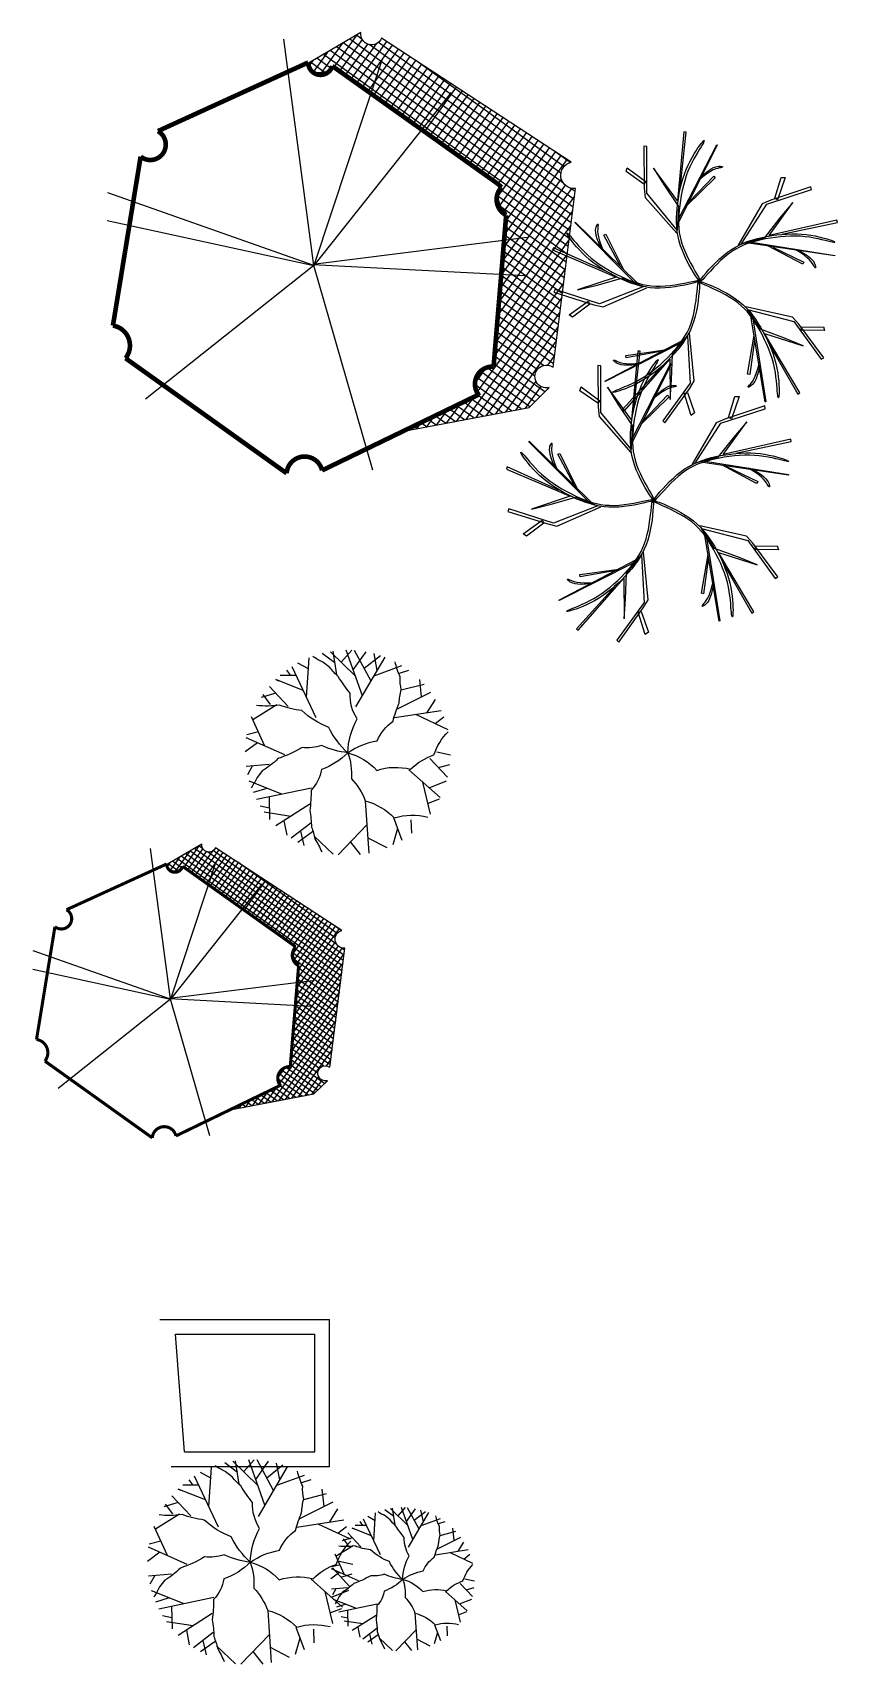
# Model space of a CAD drawing. Header units: millimetres. Extents: x 1505 to 30298, y 3796 to 25980.
# Drawn here: x 1505 to 12434, y 3796 to 25980 of the extents above; entities that cross this region are included whole.
import ezdxf

# ---------------------------------------------------------------- set-up
doc = ezdxf.new("R2010")
doc.units = ezdxf.units.MM
doc.header["$LTSCALE"] = 150
doc.header["$MEASUREMENT"] = 0
doc.layers.add('HAT', color=9, linetype='Continuous')
doc.layers.add('TREE', color=3, linetype='Continuous')

# ---------------------------------------------------------------- blocks, each defined once
blk = doc.blocks.new('2P-E314')
at = {"color": 0}
for points in [[(119.6, 143), (132.4, 161.4), (143.7, 180), (153.6, 199), (162.3, 218.3), (169.8, 238), (176.4, 258.2), (182.2, 278.9), (187.2, 300.1), (191.7, 322), (195.5, 344.2), (198.6, 366.8), (201, 389.6), (202.6, 412.3), (203.4, 434.9), (203.3, 457.2), (202.2, 479), (200.2, 500.3), (197.4, 520.6), (193.9, 539.9), (190.1, 557.9), (186, 574.4), (181.8, 589.1), (177.8, 601.8), (174.2, 612.3), (171, 620.3), (168.4, 626), (166.4, 629.2), (165.1, 630.1), (164.5, 628.5), (164.7, 624.6), (165.6, 618.3), (167.4, 609.7), (170, 598.7), (173.2, 585.7), (176.9, 570.7), (180.6, 554), (184.3, 535.8), (187.6, 516.4), (190.3, 495.8), (192.2, 474.3), (193.1, 452.1), (192.9, 429.4), (191.9, 406.4), (190, 383.4), (187.3, 360.4), (184, 337.8), (180.1, 315.7), (175.7, 294.2), (170.8, 273.7), (165.3, 254), (159.1, 235), (151.9, 216.5), (143.7, 198.6), (134.3, 181), (123.4, 163.6), (111.1, 146.5), (97.1, 129.4), (82, 112.6), (66.2, 96.3), (50.3, 80.8), (34.9, 66.4), (20.5, 53.1), (7.6, 41.4), (-3.2, 31.4), (-11.5, 23.3), (-17.2, 17.3), (-20.4, 13.3), (-21, 11.4), (-19.1, 11.7), (-14.8, 14.2), (-7.9, 18.9), (1.4, 25.9), (13, 35.2), (26.6, 46.5), (41.5, 59.7), (57.4, 74.3), (73.6, 90.3), (89.7, 107.2), (105.2, 124.9)], [(165.9, 251.8), (105.8, 629.2), (103.2, 629.2), (160.7, 240)], [(-219.2, 479.4), (-217.5, 577.8), (-234.9, 583.4), (-233.7, 477.2)], [(-90.8, 180.2), (-104.4, 198.1), (-118.6, 214.6), (-133.6, 229.9), (-149.2, 244.1), (-165.7, 257.4), (-182.8, 269.9), (-200.7, 281.7), (-219.4, 293.1), (-238.8, 304.1), (-258.8, 314.6), (-279.3, 324.5), (-300.2, 333.9), (-321.3, 342.4), (-342.6, 350.2), (-363.8, 356.9), (-384.9, 362.7), (-405.7, 367.3), (-425.9, 370.9), (-445.3, 373.6), (-463.6, 375.5), (-480.6, 376.6), (-495.8, 377.2), (-509.2, 377.4), (-520.3, 377.1), (-528.9, 376.6), (-535.1, 375.9), (-538.8, 375), (-540, 374.1), (-538.7, 373), (-534.9, 371.9), (-528.6, 370.9), (-519.9, 369.9), (-508.7, 369), (-495.3, 368), (-479.9, 366.9), (-462.9, 365.3), (-444.5, 363.2), (-424.9, 360.3), (-404.5, 356.5), (-383.4, 351.7), (-362.1, 345.6), (-340.5, 338.5), (-319, 330.4), (-297.7, 321.5), (-276.7, 311.8), (-256.2, 301.7), (-236.3, 291.1), (-217.3, 280.3), (-199.3, 269.3), (-182.3, 258), (-166.1, 246.2), (-150.8, 233.7), (-136.2, 220.3), (-122.4, 205.9), (-109.3, 190.3), (-96.8, 173.2), (-84.8, 154.6), (-73.5, 135), (-62.9, 115), (-53.1, 95.2), (-44.1, 76), (-36, 58.2), (-28.8, 42.3), (-22.6, 29), (-17.5, 18.6), (-13.5, 11.2), (-10.7, 7), (-9.2, 5.8), (-8.9, 7.7), (-9.9, 12.7), (-12.2, 20.6), (-16, 31.6), (-21.2, 45.6), (-27.8, 61.9), (-35.7, 80.2), (-44.8, 99.8), (-54.9, 120.2), (-66, 140.8), (-78, 160.9)], [(364.5, 357.6), (458.5, 386.3), (458.5, 404.6), (357.9, 370.7)], [(-180, 257.9), (-557.5, 317.3), (-558.3, 314.9), (-170.4, 249.3)], [(267, -79), (607.4, 94.8), (606.6, 97.3), (254.2, -77.7)], [(-191.2, -8.4), (-212.4, -15.7), (-232.5, -24.2), (-251.7, -33.7), (-270, -44.2), (-287.7, -55.7), (-304.9, -68.2), (-321.7, -81.5), (-338.3, -95.8), (-354.7, -110.8), (-370.9, -126.6), (-386.8, -143), (-402.1, -160), (-416.8, -177.5), (-430.7, -195.3), (-443.7, -213.4), (-455.6, -231.7), (-466.5, -250), (-476.2, -268.2), (-484.7, -285.8), (-492.1, -302.6), (-498.5, -318.4), (-503.8, -332.7), (-508, -345.3), (-511.2, -356), (-513.4, -364.4), (-514.6, -370.4), (-515, -374.2), (-514.4, -375.7), (-513, -374.7), (-510.8, -371.5), (-507.9, -365.8), (-504.2, -357.8), (-499.9, -347.5), (-494.9, -335), (-489, -320.8), (-482.2, -305.1), (-474.5, -288.2), (-465.7, -270.5), (-455.8, -252.2), (-444.7, -233.7), (-432.4, -215.2), (-418.9, -197), (-404.6, -179), (-389.5, -161.5), (-373.9, -144.5), (-357.9, -128.1), (-341.7, -112.5), (-325.5, -97.8), (-309.5, -84.1), (-293.5, -71.3), (-277.2, -59.6), (-260.6, -48.9), (-243.4, -39.2), (-225.5, -30.5), (-206.5, -22.8), (-186.4, -16.2), (-165.1, -10.6), (-142.9, -5.9), (-120.6, -2), (-98.7, 1.2), (-77.7, 3.9), (-58.3, 6.1), (-40.9, 8), (-26.3, 9.7), (-14.8, 11.4), (-6.7, 12.9), (-1.8, 14.2), (-0.2, 15.4), (-1.9, 16.3), (-6.9, 16.8), (-15.2, 17), (-26.8, 16.8), (-41.7, 16.2), (-59.3, 15), (-79.1, 13.1), (-100.6, 10.6), (-123.1, 7.2), (-146, 3), (-169, -2.2)], [(-42.9, -162.2), (-42.4, -184.6), (-40.6, -206.3), (-37.5, -227.5), (-33.2, -248.2), (-27.7, -268.6), (-21.2, -288.8), (-13.7, -308.9), (-5.3, -329.1), (4, -349.3), (14, -369.6), (24.7, -389.7), (36.2, -409.5), (48.2, -428.9), (60.9, -447.6), (74.1, -465.6), (87.8, -482.6), (101.9, -498.6), (116.1, -513.4), (130.2, -527), (143.9, -539.3), (156.9, -550.2), (168.9, -559.6), (179.7, -567.6), (188.8, -573.9), (196.1, -578.6), (201.5, -581.6), (205, -583.1), (206.5, -583), (206.1, -581.4), (203.7, -578.3), (199.2, -573.8), (192.7, -567.8), (184.2, -560.5), (173.9, -551.9), (162.2, -541.9), (149.3, -530.6), (135.7, -518), (121.5, -504.2), (107.2, -489.2), (93, -472.9), (79.3, -455.4), (66.1, -437), (53.4, -417.8), (41.4, -398), (30.1, -377.9), (19.5, -357.6), (9.6, -337.4), (0.6, -317.5), (-7.5, -298), (-14.6, -278.8), (-20.8, -259.8), (-25.8, -240.7), (-29.8, -221.3), (-32.5, -201.5), (-33.9, -181.2), (-34, -160), (-32.7, -138), (-30.3, -115.5), (-27.1, -93.1), (-23.4, -71.2), (-19.5, -50.4), (-15.6, -31.2), (-12.1, -14.2), (-9.2, 0.3), (-7.2, 11.7), (-6.1, 19.9), (-5.9, 25), (-6.5, 26.9), (-7.8, 25.6), (-9.9, 21), (-12.7, 13.1), (-16.1, 2), (-20, -12.3), (-24.3, -29.5), (-28.7, -48.9), (-32.9, -70.1), (-36.7, -92.5), (-39.8, -115.7), (-41.9, -139.1)], [(149.2, -68.6), (170.6, -75.1), (191.9, -80.1), (213, -83.7), (234, -85.9), (255.1, -87), (276.3, -87.1), (297.8, -86.2), (319.5, -84.4), (341.7, -81.9), (364.1, -78.6), (386.5, -74.6), (408.9, -69.9), (431, -64.4), (452.8, -58.1), (473.9, -51.1), (494.4, -43.4), (513.9, -34.9), (532.4, -25.9), (549.7, -16.7), (565.6, -7.4), (580, 1.5), (592.7, 10), (603.5, 17.8), (612.4, 24.5), (619.1, 30), (623.7, 34.2), (626.1, 37.1), (626.5, 38.6), (624.8, 38.7), (621.1, 37.3), (615.5, 34.5), (607.8, 30.1), (598.2, 24.3), (586.8, 17.1), (573.7, 9.1), (559, 0.3), (542.8, -8.8), (525.3, -17.9), (506.6, -26.9), (486.7, -35.3), (465.9, -43), (444.3, -49.9), (422.1, -56), (399.6, -61.3), (376.9, -65.9), (354.4, -69.7), (332.1, -72.8), (310.4, -75.2), (289.3, -76.9), (268.9, -77.8), (248.9, -77.7), (229.1, -76.7), (209.5, -74.4), (189.9, -70.9), (170, -65.9), (149.9, -59.5), (129.3, -51.4), (108.7, -42.2), (88.3, -32.3), (68.7, -22), (50.2, -11.8), (33.1, -2.2), (18, 6.5), (5.1, 13.7), (-5.1, 19.1), (-12.6, 22.7), (-17.4, 24.4), (-19.4, 24.5), (-18.5, 22.8), (-14.8, 19.4), (-8.2, 14.3), (1.3, 7.6), (13.8, -0.6), (28.7, -10), (45.8, -20.1), (64.7, -30.7), (84.8, -41.2), (105.9, -51.3), (127.5, -60.6)], [(-515.5, -38.1), (-608.5, -6), (-619.2, -20.8), (-517.9, -52.5)], [(-292.7, -69.2), (-465.9, -409.9), (-463.8, -411.4), (-281.5, -62.8)], [(-16.4, -277.4), (254.1, -547.4), (256.2, -545.9), (-19.1, -264.8)], [(429, -235.2), (485.4, -315.8), (502.8, -310.1), (439.4, -225)], [(-114.9, -479.7), (-174.1, -558.3), (-163.3, -573.1), (-101.9, -486.5)]]:
    blk.add_lwpolyline(points, close=True, dxfattribs=at)
for points in [[(202.5, 390.2), (254.7, 641), (265.2, 638.4), (195.9, 332.8), (344.9, 439.9), (275.6, 381.1), (184.2, 309.3), (156.7, 206.1), (338.3, 322.3), (403.7, 523.5), (416.7, 520.8), (356.6, 340.6), (339.6, 301.4), (152.8, 191.7)], [(-300.4, 335.4), (-522.7, 462.6), (-517, 471.8), (-247.7, 311.5), (-303.6, 486.2), (-269.1, 402.2), (-229, 293), (-139.4, 235), (-193.8, 443.7), (-364.9, 568), (-358.4, 579.6), (-205.5, 466.7), (-173.5, 438.5), (-126.9, 226.9)], [(128, 467.3), (116.2, 488), (105.4, 504.3), (95.6, 516.8), (86.8, 526), (78.8, 532.5), (71.9, 536.8), (65.8, 539.5), (60.7, 541.1), (56.5, 542), (53.3, 542.5), (51.1, 542.4), (50, 541.8), (50, 540.8), (51.1, 539.3), (53.5, 537.5), (57.1, 535.2), (62.1, 532.5), (68.3, 528.7), (75.9, 523.2), (84.9, 515.5), (95.2, 504.7), (106.9, 490.2), (120, 471.4), (134.5, 447.7)], [(142.4, 348.4), (74.4, 489.5), (65.3, 484.3), (148.9, 326.2)], [(-396.7, 288.4), (-419.9, 283.6), (-438.8, 278.4), (-453.7, 272.9), (-465.2, 267.3), (-473.8, 261.8), (-480.1, 256.5), (-484.5, 251.6), (-487.6, 247.2), (-489.8, 243.5), (-491.2, 240.6), (-491.8, 238.5), (-491.6, 237.2), (-490.7, 236.9), (-488.9, 237.6), (-486.4, 239.2), (-483.1, 242), (-479, 245.9), (-473.5, 250.7), (-466, 256.2), (-455.8, 262.3), (-442.3, 268.8), (-425, 275.5), (-403.1, 282.1), (-376, 288.6)], [(-279.2, 265.4), (-434.3, 244.3), (-432.2, 234), (-256.1, 264.7)], [(351.6, -26.8), (464.8, 81.4), (457, 88.5), (332.5, -39.9)], [(460.2, 23.6), (476.2, 41.2), (488.4, 56.5), (497.3, 69.7), (503.3, 81), (507, 90.5), (509, 98.5), (509.7, 105), (509.6, 110.4), (509.2, 114.7), (508.6, 117.9), (507.9, 119.9), (507, 120.8), (506, 120.5), (505, 119), (503.9, 116.2), (502.9, 112), (501.8, 106.4), (500.2, 99.3), (497.4, 90.4), (492.7, 79.5), (485.6, 66.3), (475.5, 50.7), (461.7, 32.4), (443.6, 11.3)], [(-403.6, -159.7), (-593.3, -331.9), (-600.2, -323.6), (-364.6, -117.1), (-548, -116.2), (-457.4, -109.3), (-341.2, -104.9), (-258.4, -37.6), (-473.6, -24.9), (-644.7, -149.2), (-653.7, -139.4), (-499.2, -28.9), (-462.4, -7.2), (-246.8, -28.3)], [(410, -71), (664.6, -43.2), (665.3, -54), (353.3, -82.6), (501.2, -191.1), (423.9, -143.4), (327.3, -78.7), (220.7, -84.4), (387.4, -221.2), (598.8, -221.2), (600.4, -234.5), (410.4, -233), (367.9, -228.9), (205.8, -85.2)], [(-330.4, -161.2), (-358.4, -315.3), (-347.9, -316.4), (-322.7, -139.4)], [(35.4, -410.9), (140.5, -644.5), (130.5, -648.5), (6.9, -360.6), (-50.7, -534.8), (-29.2, -446.5), (2.6, -334.7), (-35.9, -235.1), (-114.5, -435.8), (-49.1, -637), (-61.2, -642.5), (-118.5, -461.4), (-127.8, -419.7), (-41.1, -221.1)], [(-388.7, -265.8), (-391.3, -289.4), (-392.2, -309), (-391.5, -324.9), (-389.8, -337.5), (-387.2, -347.5), (-384.1, -355), (-380.8, -360.8), (-377.6, -365.1), (-374.8, -368.3), (-372.4, -370.5), (-370.6, -371.8), (-369.3, -372), (-368.7, -371.2), (-368.8, -369.3), (-369.6, -366.4), (-371.2, -362.4), (-373.6, -357.3), (-376.5, -350.6), (-379.5, -341.7), (-382.1, -330.1), (-384.1, -315.3), (-385.1, -296.7), (-384.7, -273.9), (-382.4, -246.1)], [(59.4, -341.8), (197.3, -416), (201.6, -406.4), (41.1, -327.7)], [(140.9, -429.5), (162.6, -439.3), (180.9, -446.1), (196.2, -450.5), (208.8, -452.7), (219, -453.3), (227.2, -452.7), (233.7, -451.4), (238.7, -449.6), (242.7, -447.9), (245.5, -446.4), (247.3, -445), (247.8, -443.9), (247.3, -443.1), (245.5, -442.6), (242.5, -442.5), (238.2, -442.8), (232.6, -443.5), (225.3, -444.1), (215.9, -444.2), (204.1, -443.1), (189.4, -440.5), (171.4, -435.7), (149.8, -428.2), (124.1, -417.5)]]:
    blk.add_lwpolyline(points, dxfattribs=at)
blk = doc.blocks.new('EE')
for p, q in [((-8, 4300), (2300, 4300)), ((2300, 2300), (2300, 4300)), ((208, 4100), (2100, 4100)), ((331, 2500), (208, 4100)), ((2100, 2500), (2100, 4100)), ((331, 2500), (2100, 2500)), ((146, 2300), (2300, 2300))]:
    blk.add_line(p, q)

msp = doc.modelspace()

# ---------------------------------------------------------------- linework, layer by layer
at = {"color": 7, "lineweight": 25}
for p, q in [((5322, 22815), (4918, 25890)), ((6250, 25619), (5322, 22815)), ((7191, 25166), (5322, 22815)), ((5322, 22815), (2525, 23802)), ((2517, 23427), (5322, 22815)), ((8221, 23193), (5308, 22828)), ((5322, 22815), (3037, 20996)), ((5308, 22828), (8189, 22677)), ((6123, 20033), (5322, 22815)), ((3375, 12838), (3105, 14888)), ((3993, 14707), (3375, 12838)), ((4621, 14405), (3375, 12838)), ((3375, 12838), (1510, 13496)), ((1505, 13246), (3375, 12838)), ((5307, 13090), (3365, 12846)), ((3375, 12838), (1851, 11625)), ((3365, 12846), (5286, 12746)), ((3909, 10983), (3375, 12838)), ((4224, 11351), (4216, 11340)), ((4227, 11342), (4217, 11348))]:
    msp.add_line(p, q, dxfattribs=at)
at = {"color": 9, "lineweight": 25}
for p, q in [((5710, 25832), (5427, 25436)), ((8819, 23392), (5544, 25735)), ((5909, 25949), (5596, 25510)), ((8832, 23499), (5633, 25787)), ((5981, 25887), (5673, 25456)), ((8845, 23605), (5722, 25839)), ((6053, 25825), (5750, 25402)), ((8859, 23712), (5812, 25892)), ((6171, 25828), (5827, 25348)), ((5982, 25886), (5901, 25944)), ((6310, 25860), (5904, 25294)), ((6389, 25808), (5982, 25239)), ((6468, 25756), (6059, 25185)), ((8714, 23931), (6077, 25818)), ((8680, 24071), (6200, 25846)), ((5311, 25599), (5250, 25514)), ((5465, 25444), (5276, 25579)), ((5510, 25715), (5323, 25454)), ((5552, 25497), (5365, 25631)), ((8805, 23286), (5455, 25683)), ((6547, 25705), (6136, 25131)), ((6626, 25653), (6213, 25077)), ((6705, 25601), (6291, 25023)), ((6784, 25550), (6368, 24968)), ((8721, 24158), (6694, 25608)), ((6863, 25498), (6445, 24914)), ((6942, 25446), (6522, 24860)), ((7021, 25394), (6600, 24806)), ((7100, 25343), (6677, 24752)), ((7179, 25291), (6754, 24697)), ((7258, 25239), (6831, 24643)), ((7337, 25188), (6909, 24589)), ((7416, 25136), (6986, 24535)), ((7495, 25084), (7063, 24481)), ((7574, 25032), (7140, 24426)), ((7653, 24981), (7218, 24372)), ((7732, 24929), (7295, 24318)), ((7811, 24877), (7372, 24264)), ((7890, 24825), (7449, 24210)), ((7969, 24774), (7527, 24156)), ((8048, 24722), (7604, 24101)), ((8127, 24670), (7681, 24047)), ((8206, 24619), (7758, 23993)), ((8364, 24515), (7822, 23757)), ((8285, 24567), (7836, 23939)), ((8443, 24463), (7851, 23636)), ((8522, 24412), (7909, 23555)), ((8759, 24257), (7896, 23050)), ((8680, 24308), (7908, 23229)), ((8601, 24360), (7921, 23409)), ((8804, 24215), (8601, 24360)), ((8685, 23990), (7883, 22870)), ((8779, 23073), (7821, 23758)), ((8792, 23179), (7839, 23861)), ((8864, 23755), (7846, 22331)), ((8825, 23862), (7858, 22511)), ((8739, 23904), (7871, 22691)), ((8872, 23818), (8803, 23867)), ((8839, 23558), (7833, 22152)), ((8765, 22966), (7865, 23611)), ((8815, 23361), (7821, 21972)), ((8738, 22753), (7916, 23342)), ((8752, 22860), (7924, 23452)), ((8790, 23165), (7808, 21793)), ((8712, 22541), (7901, 23121)), ((8725, 22647), (7908, 23231)), ((8765, 22968), (7796, 21613)), ((8685, 22328), (7885, 22900)), ((8698, 22434), (7893, 23010)), ((8741, 22771), (7552, 21110)), ((8658, 22115), (7870, 22679)), ((8672, 22221), (7878, 22789)), ((8716, 22575), (7390, 20721)), ((8632, 21902), (7855, 22458)), ((8645, 22008), (7862, 22568)), ((8691, 22378), (7524, 20746)), ((8605, 21689), (7839, 22237)), ((8618, 21795), (7847, 22347)), ((8667, 22181), (7658, 20772)), ((8642, 21985), (7792, 20797)), ((8578, 21476), (7824, 22016)), ((8591, 21582), (7832, 22126)), ((8359, 21400), (7809, 21795)), ((8445, 21455), (7816, 21905)), ((8617, 21788), (7927, 20823)), ((8461, 21096), (7793, 21574)), ((8326, 21308), (7801, 21684)), ((8593, 21591), (8498, 21459)), ((7675, 21444), (7527, 21237)), ((8257, 20893), (7584, 21375)), ((8325, 20961), (7660, 21437)), ((8393, 21028), (7785, 21463)), ((8010, 20839), (7529, 21182)), ((8138, 20863), (7538, 21292)), ((8341, 21239), (8061, 20848)), ((8406, 21169), (8195, 20874)), ((8510, 21152), (8492, 21126)), ((7305, 20926), (7121, 20670)), ((7369, 20717), (7168, 20861)), ((7482, 21012), (7255, 20695)), ((7497, 20741), (7265, 20907)), ((7625, 20766), (7362, 20954)), ((7753, 20790), (7459, 21001)), ((7882, 20814), (7556, 21047)), ((6774, 20671), (6718, 20593)), ((6856, 20619), (6780, 20674)), ((6951, 20756), (6853, 20619)), ((6985, 20644), (6877, 20721)), ((7113, 20668), (6974, 20767)), ((7128, 20841), (6987, 20644)), ((7241, 20692), (7071, 20814)), ((6597, 20586), (6584, 20568)), ((6600, 20571), (6586, 20581)), ((6728, 20595), (6683, 20627)), ((3766, 14927), (3557, 14635)), ((3814, 14886), (3608, 14599)), ((5732, 13436), (3701, 14889)), ((3815, 14885), (3760, 14924)), ((4033, 14868), (3763, 14490)), ((3367, 14694), (3326, 14637)), ((3470, 14590), (3344, 14680)), ((3500, 14771), (3375, 14597)), ((3528, 14626), (3403, 14715)), ((3633, 14849), (3444, 14585)), ((5697, 13152), (3463, 14750)), ((5706, 13223), (3522, 14784)), ((5714, 13294), (3582, 14819)), ((5723, 13365), (3641, 14854)), ((3862, 14845), (3660, 14562)), ((3941, 14847), (3711, 14526)), ((4086, 14833), (3814, 14454)), ((4138, 14799), (3866, 14418)), ((5636, 13582), (3878, 14840)), ((4191, 14764), (3917, 14382)), ((5613, 13675), (3960, 14858)), ((4244, 14730), (3969, 14346)), ((4296, 14695), (4020, 14309)), ((4349, 14661), (4072, 14273)), ((5640, 13733), (4289, 14700)), ((4402, 14626), (4123, 14237)), ((4454, 14592), (4175, 14201)), ((4507, 14557), (4226, 14165)), ((4560, 14523), (4278, 14129)), ((4612, 14488), (4329, 14093)), ((4665, 14454), (4381, 14057)), ((4718, 14419), (4432, 14020)), ((4770, 14385), (4484, 13984)), ((4823, 14350), (4535, 13948)), ((4876, 14316), (4587, 13912)), ((4928, 14282), (4638, 13876)), ((4981, 14247), (4690, 13840)), ((5034, 14213), (4741, 13804)), ((5086, 14178), (4793, 13768)), ((5139, 14144), (4844, 13731)), ((5192, 14109), (4896, 13695)), ((5244, 14075), (4947, 13659)), ((5297, 14040), (4999, 13623)), ((5350, 14006), (5050, 13587)), ((5402, 13971), (5041, 13466)), ((5455, 13937), (5060, 13385)), ((5666, 13799), (5090, 12994)), ((5508, 13902), (5099, 13331)), ((5613, 13833), (5099, 13114)), ((5561, 13868), (5107, 13234)), ((5696, 13771), (5561, 13868)), ((5688, 13081), (5052, 13535)), ((5710, 13536), (5065, 12635)), ((5652, 13564), (5074, 12755)), ((5616, 13621), (5082, 12875)), ((5741, 13506), (5695, 13539)), ((5679, 13010), (5041, 13466)), ((5719, 13333), (5049, 12396)), ((5736, 13464), (5057, 12515)), ((5670, 12939), (5070, 13368)), ((5703, 13202), (5040, 12276)), ((5643, 12726), (5099, 13115)), ((5652, 12797), (5104, 13189)), ((5661, 12868), (5109, 13263)), ((5670, 12940), (5024, 12036)), ((5687, 13071), (5032, 12156)), ((5616, 12513), (5083, 12894)), ((5625, 12584), (5088, 12968)), ((5634, 12655), (5094, 13042)), ((5637, 12678), (4753, 11442)), ((5654, 12809), (4861, 11701)), ((5590, 12300), (5068, 12673)), ((5599, 12371), (5073, 12747)), ((5608, 12442), (5078, 12821)), ((5621, 12547), (4842, 11459)), ((5563, 12087), (5053, 12452)), ((5572, 12158), (5058, 12526)), ((5581, 12229), (5063, 12600)), ((5604, 12415), (4932, 11476)), ((5588, 12284), (5021, 11493)), ((5457, 11931), (5037, 12231)), ((5545, 11945), (5042, 12305)), ((5554, 12016), (5048, 12379)), ((5467, 11692), (5022, 12010)), ((5377, 11833), (5027, 12084)), ((5399, 11895), (5032, 12157)), ((5571, 12153), (5111, 11510)), ((5555, 12022), (5491, 11933)), ((4943, 11924), (4845, 11786)), ((5252, 11536), (4852, 11823)), ((5331, 11557), (4882, 11878)), ((5377, 11602), (4933, 11919)), ((5422, 11647), (5017, 11937)), ((5387, 11787), (5200, 11527)), ((4696, 11579), (4574, 11408)), ((4814, 11635), (4663, 11425)), ((4825, 11455), (4670, 11566)), ((4910, 11471), (4734, 11597)), ((4995, 11488), (4799, 11628)), ((5166, 11520), (4846, 11749)), ((5081, 11504), (4864, 11659)), ((5431, 11740), (5290, 11544)), ((5500, 11729), (5488, 11712)), ((4312, 11358), (4282, 11379)), ((4342, 11408), (4305, 11357)), ((4397, 11374), (4347, 11410)), ((4460, 11465), (4395, 11374)), ((4483, 11390), (4411, 11442)), ((4568, 11407), (4476, 11473)), ((4578, 11522), (4484, 11391)), ((4654, 11423), (4541, 11504)), ((4739, 11439), (4605, 11535))]:
    msp.add_line(p, q, dxfattribs=at)
for points in [[(5228, 25550, 0.590213), (5574, 25526), (7867, 23917, 0.384312), (7930, 23538), (7786, 21463, 0.656468), (7584, 21061), (6544, 20560), (8248, 20884), (8520, 21155, -1.580419), (8572, 21430), (8877, 23859, -0.932103), (8818, 24218), (6243, 25903, -0.867993), (5962, 25980)], [(3312, 14661, 0.590213), (3542, 14645), (5071, 13572, 0.384312), (5113, 13320), (5017, 11937, 0.656468), (4882, 11668), (4189, 11335), (5325, 11550), (5507, 11731, -1.580419), (5541, 11914), (5745, 13534, -0.932103), (5705, 13773), (3989, 14897, -0.867993), (3801, 14948)]]:
    msp.add_lwpolyline(points, format="xyb", close=True, dxfattribs=at)
at = {"color": 7, "lineweight": 25}
for points, const_width in [([(7816, 23929), (5574, 25526, -0.87835), (5248, 25574), (3206, 24641, -1.08251), (2971, 24294), (2595, 21997, -0.572261), (2766, 21553), (4954, 19989, -0.858996), (5436, 20028), (7560, 21057, -0.641787), (7765, 21439), (7936, 23498, -0.502365), (7873, 23877)], 62.9), ([(5037, 13580), (3542, 14645, -0.87835), (3325, 14677), (1964, 14055, -1.08251), (1807, 13824), (1557, 12292, -0.572261), (1671, 11997), (3129, 10954, -0.858996), (3451, 10980), (4866, 11666, -0.641787), (5003, 11921), (5117, 13293, -0.502365), (5075, 13546)], 41.9)]:
    msp.add_lwpolyline(points, format="xyb", close=True, dxfattribs=dict(at, const_width=const_width))
at = {"layer": 'TREE', "color": 7, "lineweight": 25}
for p, q in [((5610, 17411), (5438, 17540)), ((5889, 17232), (5549, 17563)), ((5636, 17249), (5585, 17569)), ((5696, 17420), (5840, 17582)), ((5985, 16964), (5764, 17583)), ((5859, 17316), (6034, 17561)), ((6102, 17164), (5877, 17580)), ((6186, 17308), (6141, 17537)), ((5011, 17239), (4957, 17311)), ((5353, 16666), (5027, 17359)), ((5249, 17329), (5107, 17408)), ((5223, 16942), (5259, 17481)), ((5896, 16812), (6291, 17488)), ((6008, 17338), (6229, 17511)), ((6144, 17236), (6520, 17374)), ((6485, 17272), (6612, 17311)), ((4977, 16819), (4722, 17092)), ((5179, 17036), (4807, 17183)), ((4807, 17183), (4843, 17169)), ((5084, 17239), (4867, 17239)), ((6511, 17043), (6820, 17123)), ((6787, 16949), (6761, 17184)), ((4808, 17000), (4610, 16940)), ((4733, 16846), (4636, 16980)), ((6460, 16785), (6911, 17011)), ((6864, 16736), (6975, 16914)), ((4659, 16280), (4478, 16677)), ((4821, 16842), (4496, 16638)), ((6419, 16667), (7054, 16766)), ((6705, 16712), (7143, 16506)), ((6973, 16585), (7091, 16677)), ((4571, 16474), (4412, 16435)), ((4557, 16326), (4390, 16200)), ((4928, 16159), (4405, 16394)), ((6993, 16202), (7179, 16163)), ((4717, 16028), (4403, 16001)), ((4487, 16008), (4423, 15889)), ((6900, 16111), (7139, 15856)), ((7016, 15987), (7170, 16031)), ((4887, 15625), (4445, 15801)), ((6613, 15957), (7039, 15579)), ((6799, 15791), (6902, 15355)), ((6889, 15712), (7126, 15808)), ((4685, 15705), (4499, 15648)), ((5291, 15710), (4544, 15553)), ((4716, 15589), (4723, 15284)), ((6023, 15534), (6071, 14824)), ((6868, 15499), (7030, 15562)), ((4720, 15434), (4595, 15461)), ((5010, 15324), (4649, 15380)), ((5269, 15491), (4808, 15194)), ((6405, 15308), (6517, 15002)), ((4917, 15264), (4955, 15068)), ((5281, 15234), (5014, 15027)), ((5307, 15112), (5108, 14969)), ((5141, 15125), (5187, 14929)), ((6045, 15208), (5655, 14800)), ((6460, 15158), (6397, 14936)), ((6642, 15278), (6648, 15094)), ((5326, 15054), (5584, 14809)), ((5821, 14974), (5954, 14805)), ((6056, 15034), (6315, 14899)), ((3898, 5937), (3934, 6476)), ((4285, 6406), (4113, 6535)), ((4564, 6227), (4224, 6558)), ((4311, 6244), (4260, 6564)), ((4371, 6416), (4515, 6577)), ((4660, 5959), (4439, 6578)), ((4534, 6311), (4709, 6556)), ((4777, 6159), (4552, 6575)), ((4571, 5807), (4966, 6483)), ((4683, 6333), (4904, 6506)), ((4861, 6303), (4816, 6532)), ((3759, 6234), (3542, 6234)), ((3686, 6234), (3632, 6306)), ((4028, 5661), (3702, 6355)), ((3924, 6325), (3782, 6403)), ((4819, 6231), (5195, 6369)), ((5160, 6267), (5287, 6307)), ((3483, 5995), (3285, 5935)), ((3652, 5814), (3397, 6087)), ((3854, 6032), (3482, 6178)), ((3482, 6178), (3518, 6164)), ((5135, 5780), (5586, 6006)), ((5186, 6038), (5495, 6118)), ((5462, 5944), (5436, 6179)), ((3497, 5837), (3171, 5633)), ((3408, 5841), (3311, 5975)), ((5539, 5732), (5650, 5910)), ((6228, 5284), (5999, 5770)), ((6155, 5749), (6056, 5804)), ((6137, 5478), (6162, 5855)), ((6408, 5806), (6287, 5896)), ((6603, 5681), (6365, 5913)), ((6426, 5693), (6390, 5917)), ((6468, 5813), (6569, 5926)), ((6670, 5493), (6515, 5927)), ((6582, 5740), (6705, 5911)), ((6752, 5633), (6595, 5925)), ((6608, 5387), (6884, 5860)), ((6686, 5755), (6841, 5876)), ((6811, 5734), (6779, 5894)), ((6781, 5684), (7045, 5780)), ((3334, 5275), (3153, 5672)), ((5094, 5663), (5729, 5761)), ((5380, 5707), (5818, 5501)), ((5648, 5581), (5766, 5672)), ((5964, 5392), (5786, 5583)), ((6106, 5544), (5845, 5646)), ((5845, 5646), (5870, 5637)), ((6039, 5685), (5887, 5685)), ((5989, 5685), (5951, 5736)), ((7020, 5709), (7109, 5736)), ((7039, 5548), (7254, 5605)), ((7231, 5483), (7213, 5647)), ((3603, 5154), (3080, 5389)), ((3246, 5469), (3087, 5431)), ((5856, 5408), (5628, 5265)), ((5846, 5518), (5707, 5476)), ((5794, 5410), (5726, 5504)), ((6974, 5286), (7418, 5355)), ((7003, 5368), (7318, 5526)), ((7286, 5334), (7363, 5459)), ((3232, 5321), (3065, 5195)), ((5680, 5150), (5569, 5123)), ((5575, 5106), (5814, 4851)), ((5742, 5014), (5615, 5292)), ((5668, 5197), (5854, 5159)), ((7174, 5317), (7480, 5172)), ((7362, 5228), (7444, 5292)), ((3392, 5023), (3078, 4996)), ((3162, 5004), (3098, 4884)), ((5288, 4952), (5714, 4574)), ((5671, 5046), (5554, 4958)), ((5930, 4930), (5564, 5094)), ((5691, 4982), (5845, 5026)), ((7311, 4896), (7478, 4718)), ((7376, 4960), (7506, 4933)), ((3562, 4620), (3120, 4796)), ((3360, 4700), (3174, 4643)), ((3966, 4705), (3219, 4548)), ((5474, 4787), (5577, 4350)), ((5783, 4838), (5563, 4819)), ((5564, 4707), (5801, 4803)), ((5622, 4824), (5577, 4741)), ((5901, 4556), (5592, 4679)), ((7110, 4788), (7408, 4524)), ((7240, 4672), (7312, 4367)), ((7303, 4617), (7469, 4684)), ((7392, 4809), (7500, 4840)), ((3395, 4429), (3270, 4456)), ((3391, 4584), (3398, 4279)), ((3944, 4486), (3483, 4189)), ((4698, 4529), (4746, 3819)), ((5543, 4494), (5705, 4557)), ((5760, 4612), (5630, 4572)), ((6185, 4615), (5661, 4505)), ((5785, 4422), (5697, 4441)), ((5782, 4531), (5787, 4317)), ((6169, 4462), (5846, 4254)), ((6697, 4492), (6730, 3995)), ((7289, 4468), (7402, 4512)), ((3685, 4319), (3324, 4375)), ((3592, 4259), (3630, 4063)), ((3956, 4229), (3689, 4022)), ((5080, 4303), (5192, 3997)), ((5317, 4274), (5323, 4089)), ((5988, 4345), (5735, 4385)), ((5922, 4303), (5949, 4166)), ((6178, 4282), (5990, 4137)), ((6712, 4264), (6439, 3979)), ((7003, 4229), (6958, 4074)), ((6964, 4334), (7042, 4120)), ((7130, 4313), (7134, 4184)), ((3982, 4107), (3783, 3965)), ((3816, 4120), (3862, 3924)), ((4001, 4049), (4259, 3804)), ((4720, 4203), (4330, 3796)), ((4731, 4029), (4990, 3894)), ((5135, 4153), (5072, 3931)), ((6196, 4197), (6056, 4097)), ((6080, 4206), (6112, 4069)), ((6209, 4156), (6390, 3985)), ((6555, 4100), (6648, 3982)), ((6720, 4142), (6901, 4048)), ((4496, 3969), (4629, 3800))]:
    msp.add_line(p, q, dxfattribs=at)
at = {"layer": 'TREE', "color": 7}
for points in [[(5785, 16189, -0.116434), (5912, 16649, -0.153743), (5816, 17001, -0.024613), (5655, 17225, -0.040821), (5542, 17347), (5445, 17422, -0.031099), (5308, 17499)], [(5785, 16189, -0.111991), (6183, 16352, -0.14074), (6399, 16620, -0.035758), (6483, 16864, -0.050059), (6511, 17046, -0.068833), (6497, 17221, -0.055644), (6427, 17426)], [(5785, 16189, -0.092258), (5526, 16534, -0.092258), (5160, 16763, -0.066301), (4858, 16838, -0.066301), (4547, 16832)], [(5785, 16189, -0.145322), (6178, 15950, -0.145322), (6637, 15965, -0.116434), (6954, 16159, -0.116434), (7149, 16475)], [(5785, 16189, -0.080612), (5429, 16289, -0.11257), (5165, 16260, -0.048816), (4836, 16109, -0.066661), (4626, 15946), (4553, 15855, -0.035489), (4474, 15713)], [(5785, 16189, -0.116434), (5426, 15963, -0.158834), (5286, 15681, -0.038851), (5268, 15406, -0.046893), (5291, 15179, -0.048285), (5339, 15019, -0.039993), (5430, 14840)], [(5785, 16189, -0.106568), (5833, 15836, -0.106568), (6023, 15534, -0.136802), (6416, 15305, -0.136802), (6870, 15314)], [(4460, 5184, -0.116434), (4587, 5644, -0.153743), (4491, 5996, -0.024613), (4330, 6221, -0.040821), (4217, 6342), (4120, 6417, -0.031099), (3983, 6495)], [(4460, 5184, -0.111991), (4858, 5347, -0.14074), (5074, 5615, -0.035758), (5158, 5859, -0.050059), (5186, 6042, -0.068833), (5172, 6216, -0.055644), (5102, 6421)], [(4460, 5184, -0.092258), (4201, 5529, -0.092258), (3835, 5758, -0.066301), (3533, 5833, -0.066301), (3222, 5827)], [(6530, 4951, -0.116434), (6619, 5273, -0.153743), (6552, 5519, -0.024613), (6439, 5676, -0.040821), (6360, 5761), (6292, 5814, -0.031099), (6197, 5868)], [(6530, 4951, -0.111991), (6809, 5065, -0.14074), (6960, 5252, -0.035758), (7019, 5423, -0.050059), (7039, 5551, -0.068833), (7029, 5673, -0.055644), (6980, 5817)], [(4460, 5184, -0.145322), (4853, 4945, -0.145322), (5313, 4960, -0.116434), (5629, 5154, -0.116434), (5824, 5470)], [(6530, 4951, -0.092258), (6349, 5192, -0.092258), (6093, 5353, -0.066301), (5881, 5405, -0.066301), (5664, 5401)], [(4460, 5184, -0.080612), (4104, 5285, -0.11257), (3840, 5256, -0.048816), (3511, 5104, -0.066661), (3301, 4941), (3228, 4850, -0.035489), (3149, 4708)], [(4460, 5184, -0.116434), (4101, 4958, -0.158834), (3961, 4677, -0.038851), (3943, 4401, -0.046893), (3966, 4174, -0.048285), (4014, 4014, -0.039993), (4105, 3835)], [(4460, 5184, -0.106568), (4508, 4831, -0.106568), (4698, 4529, -0.136802), (5091, 4301, -0.136802), (5545, 4309)], [(6530, 4951, -0.145322), (6805, 4784, -0.145322), (7127, 4794, -0.116434), (7348, 4930, -0.116434), (7485, 5151)], [(6530, 4951, -0.080612), (6281, 5021, -0.11257), (6096, 5001, -0.048816), (5866, 4895, -0.066661), (5719, 4781), (5668, 4717, -0.035489), (5612, 4617)], [(6530, 4951, -0.116434), (6279, 4792, -0.158834), (6181, 4595, -0.038851), (6168, 4403, -0.046893), (6184, 4244, -0.048285), (6218, 4132, -0.039993), (6282, 4007)], [(6530, 4951, -0.106568), (6564, 4703, -0.106568), (6697, 4492, -0.136802), (6972, 4332, -0.136802), (7290, 4338)]]:
    msp.add_lwpolyline(points, format="xyb", dxfattribs=at)

# ---------------------------------------------------------------- block references
at = {"color": 7, "lineweight": 25}
msp.add_blockref('EE', (3238, 4185), dxfattribs=at)
at = {"layer": 'HAT', "color": 7, "xscale": -3, "yscale": 3, "zscale": 3, "rotation": 269.9999999688729}
for p in [(10511, 22634), (9885, 19655)]:
    msp.add_blockref('2P-E314', p, dxfattribs=at)

doc.saveas('drawing.dxf')
